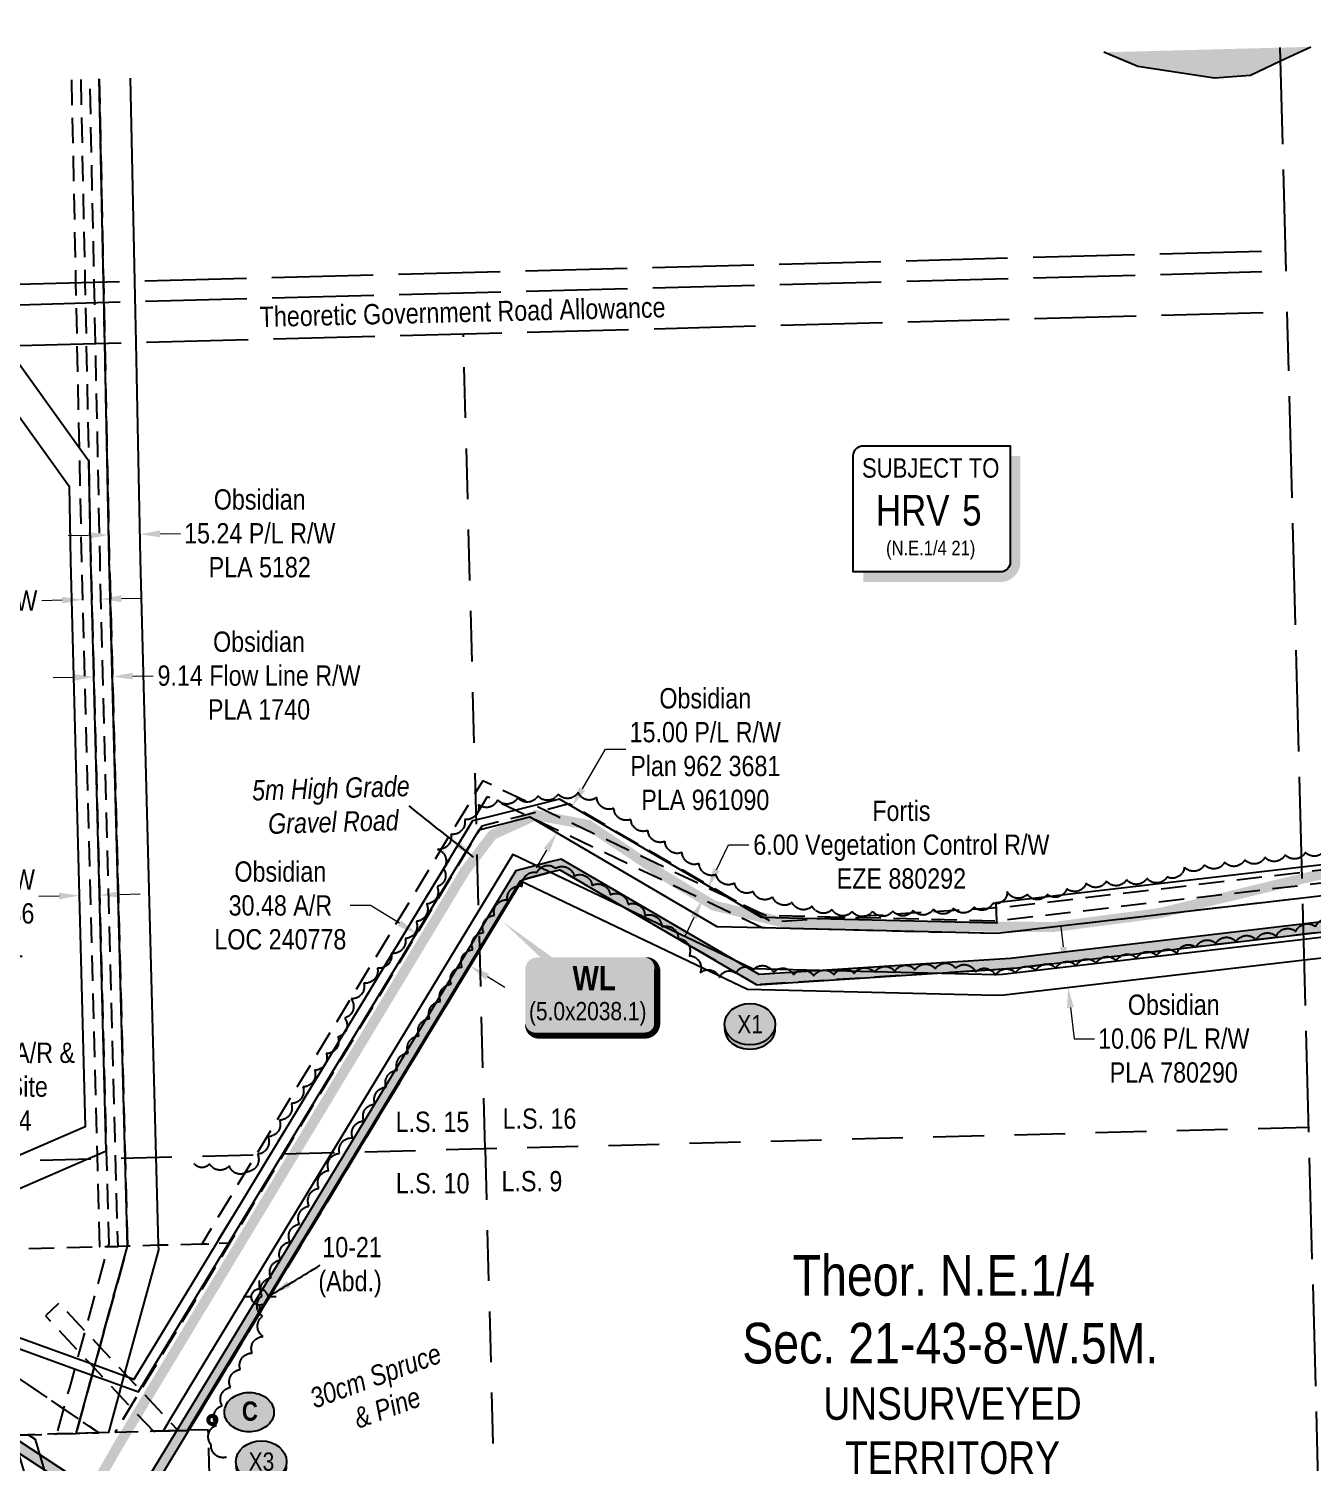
# Model space of a CAD drawing. Extents: x 627287 to 629983, y 5842729 to 5844535.
# Drawn here: x 628411 to 629043, y 5843109 to 5843815 of the extents above; entities that cross this region are included whole.
import ezdxf
from ezdxf.enums import TextEntityAlignment as Align

# ---------------------------------------------------------------- set-up
doc = ezdxf.new("R2010")
doc.units = 0
doc.header["$LTSCALE"] = 5
doc.header["$PDSIZE"] = 0.5
for name, pattern in [('0', [1, 1, 0]), ('foc-ACCESSROAD', [3.75, 2.5, -1.25]), ('foc-FLOWLINE', [3.75, 2.5, -1.25]), ('foc-LSD', [8, 5, -3]), ('foc-UNSURVEYED', [12.5, 10, -2.5])]:
    doc.linetypes.add(name, pattern=pattern)
doc.layers.get('Defpoints').update_dxf_attribs({"color": 9})
for name, color, linetype in [('AS-ROADS', 254, 'Continuous'), ('C-AR', 13, 'foc-ACCESSROAD'), ('C-FLOWLINE', 13, 'foc-FLOWLINE'), ('C-RW', 13, 'Continuous'), ('C-SYMBOL', 7, 'Continuous'), ('C-WS', 13, 'foc-ACCESSROAD'), ('CG-NOTES', 7, 'Continuous'), ('CTW', 7, 'Continuous'), ('F-EZE', 190, 'foc-FLOWLINE'), ('F-WS-S', 8, 'Continuous'), ('L-ROAD-T', 7, 'Continuous'), ('L-SECTION-LSD', 7, 'foc-LSD'), ('L-UNS-T', 3, 'Continuous'), ('L-USEC', 7, 'foc-UNSURVEYED'), ('P-CROSSINGS', 250, 'Continuous'), ('P-TEMP-BLOCKS', 250, 'Continuous'), ('P-TEMP-H', 41, 'Continuous'), ('P-TEMP_WORKSPACE', 46, 'Continuous'), ('T-BUSH', 110, '0'), ('T-BUSH-T', 110, 'Continuous'), ('T-WATER', 160, 'Continuous'), ('T-WATER-H', 133, 'Continuous')]:
    doc.layers.add(name, color=color, linetype=linetype)
for name, color, linetype, lineweight in [('C-AR-T', 13, 'Continuous', 9), ('C-RW-T', 13, 'Continuous', 9), ('F-EZE-T', 190, 'Continuous', 9), ('F-WS-T', 190, 'Continuous', 9), ('T-TEXT', 48, 'Continuous', 18)]:
    doc.layers.add(name, color=color, linetype=linetype, lineweight=lineweight)
doc.styles.add('100L', font='ARIALN.TTF', dxfattribs={"height": 11})
doc.styles.add('175L', font='ARIALN.TTF', dxfattribs={"height": 20})
doc.styles.add('80', font='ARIALN.TTF', dxfattribs={"height": 10})
doc.styles.add('80CG', font='ARIALN.TTF', dxfattribs={"height": 10})
doc.styles.add('80L', font='ARIALN.TTF', dxfattribs={"height": 10})
doc.styles.add('80LS', font='ARIALNI.TTF', dxfattribs={"height": 10})
doc.styles.add('BOLD', font='ARIALNB.TTF')
doc.styles.add('Crossing', font='ARIALN.TTF', dxfattribs={"height": 10})
doc.styles.add('HRV', font='ARIALN.TTF', dxfattribs={"height": 3})
doc.dimstyles.new('Compass 5 000', dxfattribs={"dimscale": 5, "dimtxt": 9, "dimasz": 2, "dimexe": 0.2, "dimexo": 0.0625, "dimgap": 0.5, "dimtad": 0, "dimtih": 1, "dimtoh": 1, "dimzin": 0, "dimdsep": 46, "dimtxsty": '80CG', "dimcen": 0.1, "dimse1": 1, "dimse2": 1, "dimclrd": 256, "dimclrt": 256, "dimaunit": 1, "dimadec": 4, "dimazin": 0, "dimtfac": 0.06, "dimtofl": 0, "dimtmove": 0, "dimatfit": 1, "dimfxl": 0.2, "dimtolj": 1, "dimtzin": 0, "dimlwd": -1, "dimarcsym": 0})

# ---------------------------------------------------------------- blocks, each defined once
blk = doc.blocks.new('AA')
at = {"const_width": 4}
blk.add_lwpolyline([(-1, 0, 1), (1, 0, 1)], format="xyb", close=True, dxfattribs=at)
blk.add_circle((0, 0), 2)
blk = doc.blocks.new('HRV')
blk.add_lwpolyline([(-35.14, 31.6), (37.21, 31.6), (37.21, -25.54, -0.414214), (32.21, -30.54), (-40.14, -30.54), (-40.14, 26.6, -0.414214)], format="xyb", close=True)
at = {"const_width": 5, "flags": 128}
blk.add_lwpolyline([(-35.14, -33.04), (32.21, -33.04, 0.414214), (39.71, -25.54), (39.71, 26.6)], format="xyb", dxfattribs=at)
at = {"style": '80L'}
blk.add_text('SUBJECT TO', height=9.5, dxfattribs=at).set_placement((-2.01, 13.06), align=Align.BOTTOM_CENTER)
blk.add_attdef('(N.W.1/4 00)', text='', height=7.12, dxfattribs=at).set_placement((-2.01, -24.45), align=Align.BOTTOM_CENTER)
at = {"layer": 'CTW', "color": 3, "style": 'HRV'}
blk.add_text('HRV', height=15, dxfattribs=at).set_placement((-10.88, -0.18), align=Align.MIDDLE_CENTER)
blk.add_attdef('0', text='', height=15, dxfattribs=at).set_placement((18.28, -0.18), align=Align.MIDDLE_CENTER)
blk = doc.blocks.new('Route_Letters')
h = blk.add_hatch(color=255)
h.dxf.hatch_style = 1
edge = h.paths.add_edge_path()
edge.add_ellipse((-0.12, 0.46), major_axis=(-11.97, 0), ratio=0.789318, start_angle=0, end_angle=360)
at = {"color": 5}
blk.add_open_spline([(-12.34, 0.46), (-12.34, -0.25), (-12.24, -0.97), (-11.72, -2.79), (-11.14, -3.88), (-9.56, -5.81), (-8.54, -6.66), (-6.22, -8.02), (-4.9, -8.54), (-2.12, -9.17), (-0.66, -9.3), (2.22, -9.13), (3.64, -8.84), (6.27, -7.89), (7.48, -7.22), (9.54, -5.6), (10.38, -4.64), (11.6, -2.54), (11.97, -1.4), (12.18, 0.91), (12.02, 2.08), (11.2, 4.3), (10.54, 5.35), (8.8, 7.2), (7.72, 7.99), (5.29, 9.24), (3.93, 9.68), (1.11, 10.18), (-0.35, 10.23), (-3.22, 9.91), (-4.61, 9.55), (-7.16, 8.47), (-8.32, 7.75), (-10.24, 6.02), (-11, 5.02), (-12.05, 2.86), (-12.32, 1.7), (-12.34, 0.52), (-12.34, 0.49), (-12.34, 0.46)], degree=3, knots=[0, 0, 0, 0, 0.219529, 0.219529, 0.575727, 0.575727, 0.931924, 0.931924, 1.288121, 1.288121, 1.644318, 1.644318, 2.000515, 2.000515, 2.356712, 2.356712, 2.712909, 2.712909, 3.069107, 3.069107, 3.425304, 3.425304, 3.781501, 3.781501, 4.137698, 4.137698, 4.493895, 4.493895, 4.850092, 4.850092, 5.20629, 5.20629, 5.562487, 5.562487, 5.918684, 5.918684, 6.274881, 6.274881, 6.283185, 6.283185, 6.283185, 6.283185], dxfattribs=at)
at = {"color": 14, "style": 'BOLD'}
blk.add_attdef('A', text='', height=9.5, dxfattribs=at).set_placement((0.22, 0.98), align=Align.MIDDLE)
blk = doc.blocks.new('*U425')
at = {"true_color": 0xff8aff}
h = blk.add_hatch(color=211, dxfattribs=at)
edge = h.paths.add_edge_path()
edge.add_line((-26.5, -20), (26.5, -20))
edge.add_arc((26.5, -14), 6, 270, 360)
edge.add_line((32.5, -14), (32.5, 12.5))
edge.add_arc((26.5, 12.5), 6, 0, 90)
edge.add_line((26.5, 18.5), (-26.5, 18.5))
edge.add_arc((-26.5, 12.5), 6, 90, 180)
edge.add_line((-32.5, 12.5), (-32.5, -14))
edge.add_arc((-26.5, -14), 6, 180, 270)
at = {"flags": 128}
blk.add_lwpolyline([(-43.8, 36.28, 0, 7.5, 0), (0, 0, 0, 0, 0)], format="xyseb", dxfattribs=at)
at = {"color": 250, "flags": 128}
blk.add_lwpolyline([(-26.5, -20, 3, 3, 0), (26.5, -20, 3, 3, 0.414214), (32.5, -14, 3, 3, 0), (32.5, 12.5, 3, 0, 0.414214), (26.5, 18.5, 0, 0, 0), (-26.5, 18.5, 0, 0, 0.414214), (-32.5, 12.5, 0, 0, 0), (-32.5, -14, 0, 3, 0.414214)], format="xyseb", close=True, dxfattribs=at)
at = {"color": 250}
for tag, p, height, style in [('TEMP_AREA_W1_001', (-9.21, 2.24), 12, 'BOLD'), ('ENTER_TEXT_001', (-30.66, -12.47), 9, '80')]:
    blk.add_attdef(tag, p, '', height=height, dxfattribs=dict(at, style=style))
blk = doc.blocks.new('*D447')
at = {"layer": 'C-AR-T', "transparency": 16777216}
for p, q in [((628579.3, 5843383.39), (628569.3, 5843383.39)), ((628593.68, 5843374.67), (628579.3, 5843383.39)), ((628636.96, 5843348.42), (628645.51, 5843343.23))]:
    blk.add_line(p, q, dxfattribs=at)
for points in [[(628594.54, 5843376.1), (628592.82, 5843373.25), (628602.23, 5843369.49)], [(628637.82, 5843349.84), (628636.1, 5843346.99), (628628.41, 5843353.6)]]:
    blk.add_solid(points, dxfattribs=at)
at = {"layer": 'Defpoints', "color": 0, "transparency": 16777216}
for p in [(628589.18, 5843347.97), (628628.41, 5843353.6), (628615.36, 5843332.09)]:
    blk.add_point(p, dxfattribs=at)
at = {"layer": 'C-AR-T', "transparency": 16777216, "insert": (628534.99, 5843383.39), "char_height": 10, "attachment_point": 5, "style": '80CG'}
blk.add_mtext('\\A1;Obsidian \\P30.48 A/R \\PLOC 240778', dxfattribs=at)
blk = doc.blocks.new('*D460')
at = {"layer": 'C-RW-T', "transparency": 16777216}
for p, q in [((628683.7, 5843440.79), (628695.15, 5843460.37)), ((628695.15, 5843460.37), (628705.15, 5843460.37)), ((628666.07, 5843410.66), (628661.02, 5843402.03))]:
    blk.add_line(p, q, dxfattribs=at)
for points in [[(628682.26, 5843441.63), (628685.14, 5843439.95), (628678.65, 5843432.16)], [(628664.64, 5843411.51), (628667.51, 5843409.82), (628671.12, 5843419.3)]]:
    blk.add_solid(points, dxfattribs=at)
at = {"layer": 'Defpoints', "color": 0, "transparency": 16777216}
for p in [(628678.65, 5843432.16), (628688.48, 5843426.41), (628680.95, 5843413.55)]:
    blk.add_point(p, dxfattribs=at)
at = {"layer": 'C-RW-T', "transparency": 16777216, "insert": (628744.24, 5843460.37), "char_height": 10, "attachment_point": 5, "style": '80CG'}
blk.add_mtext('\\A1;Obsidian\\P15.00 P/L R/W\\PPlan 962 3681\\PPLA 961090', dxfattribs=at)
blk = doc.blocks.new('*D463')
at = {"layer": 'C-RW-T', "transparency": 16777216}
for p, q in [((628462.28, 5843496.34), (628472.28, 5843496.55)), ((628433.14, 5843495.73), (628423.14, 5843495.52))]:
    blk.add_line(p, q, dxfattribs=at)
for points in [[(628433.11, 5843497.4), (628433.18, 5843494.06), (628443.14, 5843495.94)], [(628462.25, 5843498), (628462.32, 5843494.67), (628452.28, 5843496.13)]]:
    blk.add_solid(points, dxfattribs=at)
at = {"layer": 'Defpoints', "color": 0, "transparency": 16777216}
for p in [(628440.14, 5843639.7), (628449.28, 5843639.89), (628452.28, 5843496.13)]:
    blk.add_point(p, dxfattribs=at)
at = {"layer": 'C-RW-T', "transparency": 16777216, "insert": (628524.48, 5843496.55), "char_height": 10, "attachment_point": 5, "style": '80CG'}
blk.add_mtext('\\A1;Obsidian\\P9.14 Flow Line R/W\\PPLA 1740', dxfattribs=at)
blk = doc.blocks.new('*D464')
at = {"layer": 'C-RW-T', "transparency": 16777216}
for p, q in [((628475.75, 5843566.39), (628485.74, 5843566.6)), ((628440.51, 5843565.65), (628430.51, 5843565.44))]:
    blk.add_line(p, q, dxfattribs=at)
for points in [[(628440.47, 5843567.32), (628440.54, 5843563.99), (628450.51, 5843565.86)], [(628475.71, 5843568.05), (628475.78, 5843564.72), (628465.75, 5843566.18)]]:
    blk.add_solid(points, dxfattribs=at)
at = {"layer": 'Defpoints', "color": 0, "transparency": 16777216}
for p in [(628450.55, 5843563.92), (628465.75, 5843566.18), (628465.79, 5843564.24)]:
    blk.add_point(p, dxfattribs=at)
at = {"layer": 'C-RW-T', "transparency": 16777216, "insert": (628524.83, 5843566.6), "char_height": 10, "attachment_point": 5, "style": '80CG'}
blk.add_mtext('\\A1;Obsidian\\P15.24 P/L R/W\\PPLA 5182', dxfattribs=at)
blk = doc.blocks.new('*D472')
at = {"layer": 'C-RW-T', "transparency": 16777216}
for p, q in [((628426, 5843388.06), (628416, 5843387.81)), ((628455.99, 5843388.84), (628465.98, 5843389.1))]:
    blk.add_line(p, q, dxfattribs=at)
for points in [[(628455.94, 5843390.51), (628456.03, 5843387.18), (628445.99, 5843388.58)], [(628425.96, 5843389.73), (628426.04, 5843386.4), (628436, 5843388.32)]]:
    blk.add_solid(points, dxfattribs=at)
at = {"layer": 'Defpoints', "color": 0, "transparency": 16777216}
for p in [(628435.99, 5843388.59), (628436, 5843388.32), (628445.98, 5843388.85)]:
    blk.add_point(p, dxfattribs=at)
at = {"layer": 'C-RW-T', "transparency": 16777216, "insert": (628376.92, 5843387.81), "char_height": 10, "attachment_point": 5, "style": '80CG'}
blk.add_mtext('\\A1;Obsidian\\P10.00 P/L R/W\\PPlan 012 3436\\PPLA 001101', dxfattribs=at)
blk = doc.blocks.new('*D473')
at = {"layer": 'C-RW-T', "transparency": 16777216}
for p, q in [((628920.58, 5843363.03), (628919.42, 5843372.96)), ((628924.06, 5843333.17), (628925.85, 5843317.83)), ((628925.85, 5843317.83), (628935.85, 5843317.83))]:
    blk.add_line(p, q, dxfattribs=at)
for points in [[(628922.23, 5843363.22), (628918.92, 5843362.84), (628921.74, 5843353.1)], [(628925.71, 5843333.37), (628922.4, 5843332.98), (628922.9, 5843343.1)]]:
    blk.add_solid(points, dxfattribs=at)
at = {"layer": 'Defpoints', "color": 0, "transparency": 16777216}
for p in [(628922.4, 5843353.17), (628922.9, 5843343.1), (628923.56, 5843343.18)]:
    blk.add_point(p, dxfattribs=at)
at = {"layer": 'C-RW-T', "transparency": 16777216, "insert": (628974.93, 5843317.83), "char_height": 10, "attachment_point": 5, "style": '80CG'}
blk.add_mtext('\\A1;Obsidian\\P10.06 P/L R/W\\PPLA 780290', dxfattribs=at)
blk = doc.blocks.new('*D438')
at = {"layer": 'Defpoints', "color": 0, "transparency": 16777216}
for p in [(628437.56, 5843534), (628437.56, 5843533.98), (628446.7, 5843534.22)]:
    blk.add_point(p, dxfattribs=at)
at = {"layer": 'F-EZE-T', "transparency": 16777216}
for p, q in [((628427.56, 5843533.74), (628417.56, 5843533.48)), ((628456.69, 5843534.5), (628466.69, 5843534.77))]:
    blk.add_line(p, q, dxfattribs=at)
for points in [[(628427.52, 5843535.4), (628427.6, 5843532.07), (628437.56, 5843534)], [(628456.65, 5843536.17), (628456.74, 5843532.84), (628446.7, 5843534.24)]]:
    blk.add_solid(points, dxfattribs=at)
at = {"layer": 'F-EZE-T', "transparency": 16777216, "insert": (628361.22, 5843533.48), "char_height": 10, "attachment_point": 5, "style": '80CG'}
blk.add_mtext('\\A1;Fortis\\P9.14 Power Line R/W\\PEZE 800213', dxfattribs=at)
blk = doc.blocks.new('*D440')
at = {"layer": 'Defpoints', "color": 0, "transparency": 16777216}
for p in [(628704.44, 5843411.57), (628701.85, 5843406.13), (628745.49, 5843392)]:
    blk.add_point(p, dxfattribs=at)
at = {"layer": 'F-EZE-T', "transparency": 16777216}
for p, q in [((628749.79, 5843401.02), (628755.65, 5843413.3)), ((628755.65, 5843413.3), (628765.65, 5843413.3)), ((628738.59, 5843377.53), (628734.29, 5843368.51))]:
    blk.add_line(p, q, dxfattribs=at)
for points in [[(628748.29, 5843401.74), (628751.3, 5843400.3), (628745.49, 5843392)], [(628737.09, 5843378.25), (628740.1, 5843376.82), (628742.9, 5843386.56)]]:
    blk.add_solid(points, dxfattribs=at)
at = {"layer": 'F-EZE-T', "transparency": 16777216, "insert": (628840.8, 5843413.3), "char_height": 10, "attachment_point": 5, "style": '80CG'}
blk.add_mtext('\\A1;Fortis\\P6.00 Vegetation Control R/W\\PEZE 880292', dxfattribs=at)
blk = doc.blocks.new('GABD')
for p, q in [((0, 0.81), (0, 1.62)), ((-0.81, 0), (-1.62, 0)), ((1.62, 0), (0.81, 0)), ((0, -0.81), (0, -1.62))]:
    blk.add_line(p, q)
blk.add_circle((0, 0), 0.8)
blk = doc.blocks.new('xing2')
h = blk.add_hatch(color=50)
h.dxf.hatch_style = 1
edge = h.paths.add_edge_path()
edge.add_ellipse((0, 0), major_axis=(-12.5, 0), ratio=0.816297, start_angle=0, end_angle=360)
h = blk.add_hatch(color=250)
h.dxf.hatch_style = 1
edge = h.paths.add_edge_path()
edge.add_ellipse((0, -2.05), major_axis=(-12.5, 0), ratio=0.816297, start_angle=0, end_angle=180)
edge.add_line((12.5, -2.05), (12.5, 0))
edge.add_ellipse((0, 0), major_axis=(-12.5, 0), ratio=0.816297, start_angle=0, end_angle=180, ccw=False)
edge.add_line((-12.5, 0), (-12.5, -2.05))
at = {"color": 250}
blk.add_ellipse((0, 0), major_axis=(-12.5, 0), ratio=0.816297, dxfattribs=at)
blk.add_ellipse((0, -2.05), major_axis=(-12.5, 0), ratio=0.816297, start_param=0, end_param=3.141593, dxfattribs=at)
at = {"color": 250, "style": 'Crossing'}
blk.add_attdef('CROSSING', text='', height=9, dxfattribs=at).set_placement((0.09, 0.02), align=Align.MIDDLE_CENTER)
at = {"color": 250, "style": 'Crossing', "flags": 1}
for tag, p in [('OWNER', (0.09, -12.49)), ('DESCRIPTION', (0.09, -25.77)), ('LOCATION', (0.09, -39.3)), ('DWG_REF', (0.09, -52.84))]:
    blk.add_attdef(tag, text='', height=9, dxfattribs=at).set_placement(p, align=Align.MIDDLE_CENTER)

msp = doc.modelspace()

# ---------------------------------------------------------------- hatches: boundary and pattern name
at = {"layer": 'P-TEMP-H'}
h = msp.add_hatch(color=256, dxfattribs=at)
h.dxf.hatch_style = 1
h.paths.add_polyline_path([(629244.943, 5843401.842), (629211.857, 5843394.6), (629069.589, 5843377.895), (629039.508, 5843374.362), (628894.53, 5843357.339), (628863.264, 5843355.363), (628770.76, 5843349.521), (628698.707, 5843391.506), (628673.287, 5843406.318), (628667.858, 5843404.936), (628650.931, 5843400.451), (628530.996, 5843202.487), (628499.371, 5843150.319), (628459.582, 5843084.724), (628399.011, 5843124.583), (628360.73, 5843149.773), (628314.643, 5843148.263), (628294.822, 5843147.617), (628232.594, 5843145.59), (628177.23, 5843143.786), (628054.345, 5843145.358), (627825.184, 5843137.556), (627817.705, 5843199.878), (627812.742, 5843199.283), (627820.768, 5843132.404), (628054.398, 5843140.359), (628177.279, 5843138.787), (628232.756, 5843140.595), (628294.984, 5843142.622), (628314.807, 5843143.268), (628359.308, 5843144.726), (628396.263, 5843120.408), (628461.166, 5843077.698), (628503.645, 5843147.728), (628535.271, 5843199.897), (628654.161, 5843396.136), (628669.115, 5843400.099), (628672.538, 5843400.97), (628696.191, 5843387.187), (628769.558, 5843344.437), (628863.579, 5843350.375), (628894.98, 5843352.359), (629040.091, 5843369.398), (629070.172, 5843372.93), (629212.684, 5843389.665), (629246.16, 5843396.992), (629373.257, 5843433.002), (629436.099, 5843474.146), (629453.02, 5843488.922), (629454.286, 5843499.98), (629456.532, 5843519.592), (629460.887, 5843558.495), (629460.27, 5843561.216), (629452.887, 5843593.774), (629448.012, 5843592.668), (629455.395, 5843560.11), (629455.826, 5843558.212), (629451.565, 5843520.154), (629449.32, 5843500.548), (629448.274, 5843491.414), (629433.072, 5843478.138), (629371.159, 5843437.602)])
at = {"layer": 'T-WATER-H'}
h = msp.add_hatch(color=256, dxfattribs=at)
h.dxf.hatch_style = 1
h.paths.add_polyline_path([(629042.674, 5843806.17), (628940.459, 5843803.454), (628957.226, 5843796.41), (628994.965, 5843790.67), (629012.772, 5843792.088), (629027.502, 5843799.023)])
h.paths.add_polyline_path([(629581.491, 5843815.099), (629095.384, 5843806.909), (629100.001, 5843804.693), (629137.653, 5843781.336), (629176.078, 5843759.475), (629229.221, 5843731.583), (629259.695, 5843711.933), (629295.099, 5843689.106), (629306.579, 5843683.014), (629321.526, 5843675.074), (629376.508, 5843636.601), (629397.399, 5843606.765), (629427.146, 5843570.803), (629443.613, 5843557.551), (629456.79, 5843546.538), (629470.453, 5843522.071), (629503.206, 5843480.371), (629509.43, 5843464.558), (629518.812, 5843429.557), (629544.244, 5843373.062), (629574.886, 5843322.097), (629602.29, 5843268.187), (629637.061, 5843220.529), (629647.339, 5843210.778), (629673.744, 5843176.176), (629694.822, 5843153.046), (629704.503, 5843141.406), (629729.307, 5843116.082), (629756.434, 5843082.728), (629822.633, 5843013.643), (629849.141, 5842988.732), (629867.098, 5842965.348), (629879.463, 5842944.261), (629886.494, 5842932.271), (629907.743, 5842894.606), (629943.856, 5842830.597), (629961.279, 5842796.029), (629983.48, 5842796.619), (629971.547, 5843309.349), (629883.573, 5843411.651), (629868.231, 5843427.329), (629866.249, 5843429.766), (629831.049, 5843473.037), (629798.478, 5843514.149), (629768.445, 5843546.061), (629754.924, 5843563.4), (629739.407, 5843578.893), (629716.38, 5843610.179), (629700.03, 5843630.514), (629687.306, 5843648.589), (629685.719, 5843655.622), (629669.602, 5843681.427), (629661.323, 5843692.443), (629639.098, 5843722.016), (629617.459, 5843750.807), (629604.197, 5843778.371)])

# ---------------------------------------------------------------- linework, layer by layer
at = {"layer": 'AS-ROADS', "const_width": 4.998, "flags": 128}
msp.add_lwpolyline([(629159.277, 5843404.565), (629110.471, 5843407.512), (629064.528, 5843402.968), (628968.002, 5843379.692), (628915.632, 5843372.801), (628786.981, 5843373.995), (628748.308, 5843383.442), (628723.916, 5843398.161), (628686.584, 5843423.103), (628660.811, 5843427.93), (628639.396, 5843418.183), (628625.981, 5843400.495), (628551.73, 5843277.556), (628455.043, 5843117.373), (628434.518, 5843081.35)], dxfattribs=at)
at = {"layer": 'C-AR', "flags": 128}
msp.add_lwpolyline([(629212.684, 5843389.665), (629070.172, 5843372.93), (629040.091, 5843369.398), (628894.98, 5843352.359), (628863.579, 5843350.375), (628769.558, 5843344.437), (628696.191, 5843387.187), (628672.538, 5843400.97), (628669.115, 5843400.099), (628654.161, 5843396.136), (628535.271, 5843199.897), (628503.645, 5843147.728), (628489.895, 5843125.06), (628453.645, 5843124.053), (628461.764, 5843137.437), (628466.001, 5843144.422), (628466.691, 5843145.56), (628510.31, 5843217.509), (628634.419, 5843422.707), (628634.887, 5843422.826), (628657.04, 5843428.468), (628666.173, 5843430.791), (628677.104, 5843433.574), (628752.648, 5843389.554), (628776.888, 5843375.43), (628805.476, 5843377.235), (628816.952, 5843377.96), (628888.517, 5843382.481), (628892.24, 5843382.716), (629039.278, 5843399.981), (629069.359, 5843403.514), (629204.411, 5843419.373), (629207.637, 5843419.751), (629301.743, 5843440.35), (629317.968, 5843443.902), (629367.565, 5843454.759), (629394.022, 5843477.858), (629421.361, 5843501.73), (629424.09, 5843504.113), (629427.28, 5843531.968), (629425.122, 5843534.409), (629393.336, 5843570.36), (629384.279, 5843580.604), (629364.585, 5843593.857), (629289.481, 5843644.402), (629285.92, 5843646.531), (629265.723, 5843658.624), (629227.273, 5843681.471), (629218.293, 5843686.972), (629217.811, 5843687.279), (629226.183, 5843699.929), (629234.295, 5843711.832), (629234.72, 5843712.471), (629189.706, 5843742.649), (629199.389, 5843739.149), (629242.625, 5843712.053), (629288.825, 5843683.104), (629305.72, 5843672.523), (629390.522, 5843604.855), (629412.349, 5843582.446), (629426.557, 5843565.21), (629439.104, 5843545.055), (629456.532, 5843519.592), (629453.02, 5843488.922), (629409.979, 5843451.336), (629381.731, 5843426.669), (629244.122, 5843396.546), (629212.684, 5843389.665)], close=True, dxfattribs=at)
at = {"layer": 'C-FLOWLINE', "flags": 128}
msp.add_lwpolyline([(628436.674, 5843790.068), (628438.763, 5843690.135), (628439.393, 5843659.987), (628440.602, 5843602.113), (628441.62, 5843553.42), (628449.261, 5843262.652), (628450.465, 5843216.824), (628450.088, 5843215.447), (628438.763, 5843174.054), (628435.928, 5843163.696), (628434.972, 5843160.202), (628433.649, 5843155.368), (628431.091, 5843146.02), (628428.254, 5843135.648), (628424.861, 5843123.252), (628434.417, 5843123.518), (628436.248, 5843130.206), (628439.127, 5843140.731), (628442.28, 5843152.254), (628443.263, 5843155.846), (628443.603, 5843157.088), (628446.097, 5843166.204), (628459.644, 5843215.713), (628450.763, 5843553.635), (628448.535, 5843660.23), (628447.905, 5843690.378), (628445.816, 5843790.311), (628447.905, 5843690.378), (628448.535, 5843660.23), (628450.763, 5843553.635), (628459.644, 5843215.713), (628446.097, 5843166.204), (628443.603, 5843157.088), (628443.263, 5843155.846), (628442.28, 5843152.254), (628439.127, 5843140.731), (628436.248, 5843130.206), (628434.417, 5843123.518)], dxfattribs=at)
at = {"layer": 'C-RW', "flags": 128}
for points in [[(628461.055, 5843790.716), (628463.143, 5843690.782), (628463.774, 5843660.635), (628466.002, 5843553.994), (628474.881, 5843216.136), (628474.941, 5843213.863), (628458.321, 5843153.12), (628457.987, 5843151.899), (628456.664, 5843147.064), (628455.487, 5843142.762), (628452.52, 5843131.919), (628450.342, 5843123.961), (628445.613, 5843123.829), (628434.426, 5843123.518), (628440.793, 5843146.783), (628441.969, 5843151.084), (628443.292, 5843155.919), (628443.626, 5843157.141), (628459.653, 5843215.713), (628459.652, 5843215.736), (628450.771, 5843553.635), (628448.542, 5843660.316), (628447.912, 5843690.463), (628445.824, 5843790.398)], [(628381.594, 5843658.454), (628430.918, 5843589.934), (628431.724, 5843553.125), (628438.945, 5843274.534), (628319.782, 5843222.862)], [(628334.703, 5843212.991), (628439.388, 5843258.352), (628444.741, 5843260.682), (628449.261, 5843262.652), (628441.62, 5843553.42), (628440.602, 5843602.113), (628435.892, 5843608.67), (628401.708, 5843656.275)], [(629068.129, 5843405.82), (629038.059, 5843402.314), (628887.306, 5843384.739), (628887.704, 5843375.737), (628887.764, 5843374.728), (628771.982, 5843377.557), (628755.283, 5843387.325), (628672.371, 5843435.831), (628660.084, 5843432.723), (628650.973, 5843430.418), (628636.58, 5843426.779), (628629.678, 5843425.032), (628503.436, 5843216.93), (628462.908, 5843150.124), (628460.214, 5843151.095), (628457.987, 5843151.899), (628443.603, 5843157.088), (628441.341, 5843157.904), (628434.972, 5843160.202), (628396.135, 5843174.213)], [(628396.546, 5843168.752), (628433.649, 5843155.368), (628442.28, 5843152.254), (628448.826, 5843149.892), (628456.664, 5843147.064), (628465.06, 5843144.034), (628465.749, 5843145.171), (628509.38, 5843217.095), (628632.888, 5843420.692), (628657.817, 5843427.115), (628749.918, 5843373.097), (628772.327, 5843372.549), (628887.951, 5843369.725), (629038.458, 5843387.271), (629068.529, 5843390.777)], [(629069.073, 5843370.274), (629039.003, 5843366.768), (628890.667, 5843349.476), (628887.099, 5843349.313), (628767.47, 5843352.236), (628649.406, 5843408.535), (628525.729, 5843204.664), (628494.104, 5843152.532), (628480.234, 5843129.668), (628477.224, 5843124.707), (628484.675, 5843124.915), (628489.193, 5843125.04), (628502.705, 5843147.314), (628534.331, 5843199.446), (628653.288, 5843395.538), (628765.077, 5843342.231), (628887.206, 5843339.246), (628891.481, 5843339.442), (629039.271, 5843356.671), (629069.341, 5843360.177)], [(628405.896, 5843114.069), (628411.426, 5843095.464), (628421.061, 5843098.327), (628414.488, 5843120.449), (628410.821, 5843122.862)]]:
    msp.add_lwpolyline(points, dxfattribs=at)
at = {"layer": 'C-WS', "flags": 128}
for points in [[(627525.014, 5843765.846), (627527.527, 5843669.929), (627563.509, 5843670.884), (627565.047, 5843666.926), (627570.103, 5843653.934), (627573.956, 5843644.033), (627576.663, 5843637.069), (627577.808, 5843634.131), (627580.584, 5843626.999), (627581.832, 5843625.574), (627595.899, 5843609.521), (627807.119, 5843368.502), (627912.819, 5843406.904), (627946.841, 5843411.916), (627956.787, 5843413.382), (627967.027, 5843414.89), (627978.807, 5843406.67), (628102.254, 5843321.23), (628230.311, 5843232.542), (628315.153, 5843173.781), (628319.356, 5843171.014), (628334.338, 5843161.159), (628393.275, 5843122.374), (628410.821, 5843122.862), (628424.861, 5843123.252), (628434.417, 5843123.518), (628445.613, 5843123.829), (628436.248, 5843130.206), (628428.254, 5843135.648), (628376.223, 5843171.173), (628334.616, 5843199.786), (628319.673, 5843210.073), (628317.443, 5843211.609), (628229.27, 5843271.995), (627983.426, 5843440.364), (627974.103, 5843446.749), (627952.076, 5843443.504), (627942.13, 5843442.038), (627905.316, 5843436.614), (627816.306, 5843404.277), (627611.483, 5843637.993), (627607.05, 5843643.056), (627605.828, 5843646.198), (627602.315, 5843655.226), (627598.504, 5843665.028), (627597.427, 5843667.784), (627595.888, 5843671.744), (627606.352, 5843672.022), (627608.29, 5843672.074), (627608.249, 5843673.662), (627605.777, 5843767.992)], [(628393.619, 5842754.373), (628402.466, 5842825.141), (628461.531, 5842856.185), (628486.01, 5842869.06), (628494.498, 5842904.067), (628505.631, 5842904.377), (628503.195, 5842992.094), (628502.904, 5843002.577), (628500.788, 5843078.759), (628499.96, 5843108.556), (628499.494, 5843125.327), (628489.193, 5843125.041), (628484.675, 5843124.915), (628477.224, 5843124.707), (628472.48, 5843124.576), (628453.742, 5843124.034), (628461.34, 5843136.738), (628465.576, 5843143.721), (628466.266, 5843144.858), (628510.071, 5843217.114), (628503.436, 5843216.93), (628496.296, 5843216.731), (628474.881, 5843216.136), (628459.644, 5843215.713), (628455.07, 5843215.586), (628450.088, 5843215.447), (628445.932, 5843215.332), (628375.055, 5843213.364), (628376.225, 5843171.133), (628428.253, 5843135.646), (628436.247, 5843130.204), (628445.613, 5843123.829), (628434.417, 5843123.518), (628424.861, 5843123.252), (628410.821, 5843122.862), (628393.275, 5843122.374), (628316.64, 5843120.245), (628319.822, 5843005.709), (628320.157, 5842993.643), (628321.719, 5842937.391), (628364.582, 5842938.581), (628390.235, 5842939.294), (628403.053, 5842939.65), (628410.675, 5842939.862), (628406.888, 5842914.99), (628405.375, 5842905.056), (628404.846, 5842901.576), (628438.247, 5842902.505), (628456.598, 5842903.015), (628454.351, 5842893.748), (628399.244, 5842864.776), (628378.727, 5842853.988), (628377.12, 5842853.146), (628368.574, 5842848.656), (628356.634, 5842753.39)]]:
    msp.add_lwpolyline(points, dxfattribs=at)
at = {"layer": 'F-EZE', "flags": 128}
for points in [[(628432.104, 5843789.947), (628434.192, 5843690.013), (628434.822, 5843659.866), (628435.892, 5843608.67), (628436.031, 5843602.017), (628437.05, 5843553.299), (628444.537, 5843268.435), (628444.741, 5843260.682), (628445.932, 5843215.331), (628450.088, 5843215.447)], [(628450.088, 5843215.447), (628455.07, 5843215.586), (628453.676, 5843268.675), (628446.189, 5843553.54), (628445.172, 5843602.209), (628443.962, 5843660.109), (628443.332, 5843690.256), (628441.243, 5843790.19)], [(629038.458, 5843387.271), (629068.529, 5843390.777), (629205.749, 5843406.774), (629364.683, 5843451.803), (629404.712, 5843478.012), (629424.976, 5843491.28), (629425.944, 5843499.684), (629431.225, 5843545.568), (629408.069, 5843564.493), (629363.814, 5843600.662), (629342.629, 5843617.976), (629293.281, 5843658.307), (629274.636, 5843669.513), (629271.545, 5843664.369), (629289.818, 5843653.386), (629306.781, 5843639.522), (629331.348, 5843619.443), (629424.888, 5843542.996), (629419.336, 5843494.76), (629365.79, 5843459.701), (629362.163, 5843457.326), (629204.548, 5843412.675), (629068.369, 5843396.8), (629038.298, 5843393.294), (628887.704, 5843375.737), (628773.754, 5843378.518), (628755.283, 5843387.325), (628660.084, 5843432.723), (628634.675, 5843444.84), (628496.296, 5843216.731), (628503.436, 5843216.93), (628629.678, 5843425.032), (628636.99, 5843437.087), (628641.522, 5843434.925), (628650.973, 5843430.418), (628657.817, 5843427.115), (628772.327, 5843372.549), (628887.951, 5843369.725), (629038.458, 5843387.271)], [(628477.224, 5843124.707), (628484.675, 5843124.915), (628480.234, 5843129.668), (628465.749, 5843145.171), (628460.214, 5843151.095), (628458.321, 5843153.121), (628446.097, 5843166.204), (628438.763, 5843174.053), (628426.012, 5843187.701), (628419.332, 5843181.459), (628435.928, 5843163.696), (628441.34, 5843157.904), (628443.263, 5843155.846), (628448.826, 5843149.892), (628455.487, 5843142.762), (628460.824, 5843137.051), (628472.48, 5843124.576), (628477.224, 5843124.707)]]:
    msp.add_lwpolyline(points, dxfattribs=at)
at = {"layer": 'L-SECTION-LSD'}
for p, q in [((628635.779, 5843263.574), (628625.116, 5843664.909)), ((629041.436, 5843274.207), (628230.132, 5843252.941)), ((628635.779, 5843263.574), (628646.473, 5842861.088))]:
    msp.add_line(p, q, dxfattribs=at)
at = {"layer": 'L-USEC'}
for p, q in [((629030.23, 5843695.792), (629027.308, 5843805.762)), ((628218.366, 5843684.282), (629029.977, 5843705.845)), ((628218.633, 5843674.229), (629030.244, 5843695.792)), ((628219.167, 5843654.123), (629030.778, 5843675.687)), ((629054.787, 5842771.941), (629030.764, 5843675.686))]:
    msp.add_line(p, q, dxfattribs=at)
at = {"layer": 'P-TEMP_WORKSPACE'}
for points in [[(629069.589, 5843377.895), (629039.508, 5843374.362), (628894.53, 5843357.339), (628863.264, 5843355.363), (628770.76, 5843349.521), (628698.707, 5843391.506), (628673.287, 5843406.318), (628667.858, 5843404.936), (628650.931, 5843400.451), (628530.996, 5843202.487), (628499.371, 5843150.319), (628459.582, 5843084.724), (628399.011, 5843124.583)], [(628396.263, 5843120.408), (628461.166, 5843077.698), (628503.645, 5843147.728), (628535.271, 5843199.897), (628654.161, 5843396.136), (628669.115, 5843400.099), (628672.538, 5843400.97), (628696.191, 5843387.187), (628769.558, 5843344.437), (628863.579, 5843350.375), (628894.98, 5843352.359), (629040.091, 5843369.398), (629070.172, 5843372.93)]]:
    msp.add_lwpolyline(points, dxfattribs=at)
at = {"layer": 'T-BUSH', "flags": 128}
for points in [[(629158.877, 5843419.627, -0.0051361), (629158.795, 5843419.721, -0.5205671), (629148.81, 5843419.245, -0.5205671), (629138.824, 5843418.769, -0.5205671), (629128.839, 5843418.293, -0.5205671), (629118.854, 5843417.824, -0.5205671), (629108.858, 5843417.671, -0.5205671), (629098.863, 5843417.518, -0.5205671), (629088.868, 5843417.614, -0.5205671), (629078.923, 5843417.244, -0.5205671), (629069.138, 5843415.199, -0.5205671), (629059.353, 5843413.153, -0.5205671), (629049.568, 5843411.107, -0.5205671), (629039.699, 5843409.567, -0.5205671), (629029.777, 5843408.35, -0.5205671), (629019.855, 5843407.134, -0.5205671), (629009.932, 5843405.917, -0.5205671), (629000.01, 5843404.7, -0.5205671), (628990.088, 5843403.484, -0.5205671), (628980.165, 5843402.267, -0.5205671), (628971.672, 5843397.456, -0.5205671), (628961.698, 5843396.781, -0.5205671), (628951.724, 5843396.107, -0.5205671), (628941.75, 5843395.432, -0.5205671), (628931.835, 5843394.427, -0.5205671), (628922.237, 5843391.633, -0.5205671), (628912.638, 5843388.839, -0.5205671), (628902.827, 5843388.933, -0.5205671), (628892.923, 5843390.29, -0.5205671), (628885.782, 5843384.604, -0.5205671), (628876.528, 5843382.641, -0.5205671), (628866.545, 5843382.123, -0.5205671), (628856.561, 5843381.604, -0.5205671), (628846.578, 5843381.086, -0.5205671), (628836.587, 5843380.791, -0.5205671), (628826.592, 5843380.613, -0.5205671), (628816.597, 5843380.434, -0.5205671), (628806.689, 5843381.439, -0.5205671), (628796.828, 5843383.079, -0.5205671), (628787.009, 5843384.907, -0.5205671), (628777.394, 5843387.642, -0.5205671), (628767.779, 5843390.377, -0.5205671), (628758.664, 5843394.467, -0.5205671), (628749.598, 5843398.671, -0.5205671), (628741.202, 5843404.098, -0.5205671), (628732.807, 5843409.525, -0.5205671), (628724.412, 5843414.952, -0.5205671), (628716.017, 5843420.379, -0.5205671), (628707.622, 5843425.807, -0.5205671), (628699.227, 5843431.234, -0.5205671), (628690.831, 5843436.661, -0.5205671), (628681.72, 5843439.184, -0.5205671), (628671.765, 5843438.281, -0.5205671), (628661.809, 5843437.378, -0.5205671), (628651.853, 5843436.476, -0.5205671), (628641.911, 5843435.444, -0.5205671), (628632.565, 5843433.129, -0.5205671), (628625.757, 5843425.809, -0.5205671), (628618.948, 5843418.489, -0.5205671), (628612.453, 5843411.096, -0.5205671), (628615.32, 5843401.52, -0.5205671), (628612.177, 5843392.701, -0.5205671), (628607.021, 5843384.137, -0.5205671), (628601.865, 5843375.573, -0.5205671), (628596.48, 5843367.182, -0.5205671), (628589.63, 5843359.901, -0.5205671), (628582.78, 5843352.62, -0.5205671), (628576.052, 5843345.228, -0.5205671), (628569.83, 5843337.515, -0.5205671), (628566.756, 5843328.002, -0.5205671), (628563.343, 5843318.66, -0.5205671), (628557.594, 5843310.482, -0.5205671), (628551.845, 5843302.304, -0.5205671), (628546.096, 5843294.126, -0.5205671), (628540.347, 5843285.948, -0.5205671), (628534.598, 5843277.769, -0.5205671), (628528.848, 5843269.591, -0.5205671), (628523.756, 5843260.994, -0.5205671), (628518.749, 5843252.341, -0.5205671), (628509.877, 5843255.196, -0.5205671), (628500.081, 5843256.297, -0.5205671), (628492.511, 5843256.41)], [(628508.402, 5843111.777, -0.520567), (628500.876, 5843118.019, -0.5205671), (628503.513, 5843127.611, -0.5205671), (628506.29, 5843137.214, -0.5205671), (628510.445, 5843146.249, -0.5205671), (628515.247, 5843155.016, -0.5205671), (628521.101, 5843163.096, -0.5205671), (628526.494, 5843171.242, -0.5205671), (628526.225, 5843181.235, -0.5205671), (628525.955, 5843191.228, -0.5205671), (628530.448, 5843200.108, -0.5205671), (628535.117, 5843208.947, -0.5205671), (628539.786, 5843217.786, -0.5205671), (628544.455, 5843226.626, -0.5205671), (628549.192, 5843235.429, -0.5205671), (628554.001, 5843244.192, -0.5205671), (628558.81, 5843252.956, -0.5205671), (628564.088, 5843261.395, -0.5205671), (628570.587, 5843268.991, -0.5205671), (628576.109, 5843277.324, -0.5205671), (628581.631, 5843285.657, -0.5205671), (628587.153, 5843293.99, -0.5205671), (628592.669, 5843302.327, -0.5205671), (628597.971, 5843310.801, -0.5205671), (628603.274, 5843319.276, -0.5205671), (628608.577, 5843327.75, -0.5205671), (628613.879, 5843336.224, -0.5205671), (628619.182, 5843344.698, -0.5205671), (628624.485, 5843353.173, -0.5205671), (628629.788, 5843361.647, -0.5205671), (628635.09, 5843370.121, -0.5205671), (628640.393, 5843378.596, -0.5205671), (628646.749, 5843386.193, -0.5205671), (628654.117, 5843392.949, -0.5205671), (628661.486, 5843399.705, -0.5205671), (628670.473, 5843401.716, -0.5205671), (628679.628, 5843397.924, -0.5205671), (628688.51, 5843393.337, -0.5205671), (628697.392, 5843388.751, -0.5205671), (628706.195, 5843384.029, -0.5205671), (628714.508, 5843378.477, -0.5205671), (628722.822, 5843372.926, -0.5205671), (628730.917, 5843367.161, -0.5205671), (628736.308, 5843358.743, -0.5205671), (628741.699, 5843350.324, -0.5205671), (628751.205, 5843347.934, -0.5205671), (628759.349, 5843350.045, -0.5205671), (628767.89, 5843351.84, -0.5205671), (628777.806, 5843350.574, -0.5205671), (628787.722, 5843349.308, -0.5205671), (628797.661, 5843348.72, -0.5205671), (628807.64, 5843349.318, -0.5205671), (628817.618, 5843349.916, -0.5205671), (628827.597, 5843350.514, -0.5205671), (628837.576, 5843351.112, -0.5205671), (628847.555, 5843351.71, -0.5205671), (628857.533, 5843352.308, -0.5205671), (628867.491, 5843352.573, -0.5205671), (628877.315, 5843350.726, -0.5205671), (628887.143, 5843348.992, -0.5205671), (628897.067, 5843350.197, -0.5205671), (628906.991, 5843351.403, -0.5205671), (628916.914, 5843352.609, -0.5205671), (628926.838, 5843353.815, -0.5205671), (628936.762, 5843355.02, -0.5205671), (628946.685, 5843356.226, -0.5205671), (628956.609, 5843357.432, -0.5205671), (628966.532, 5843358.638, -0.5205671), (628976.456, 5843359.843, -0.5205671), (628985.917, 5843362.846, -0.5205671), (628995.627, 5843364.748, -0.5205671), (629005.587, 5843365.599, -0.5205671), (629015.547, 5843366.451, -0.5205671), (629025.358, 5843368.214, -0.5205671), (629035.066, 5843370.596, -0.5205671), (629044.775, 5843372.978, -0.5205671), (629054.484, 5843375.36, -0.5205671), (629064.455, 5843375.837, -0.5205671), (629074.446, 5843376.173, -0.5205671), (629082.982, 5843379.248, -0.5205671), (629092.978, 5843379.283, -0.5205671), (629102.975, 5843379.318, -0.5205671), (629112.971, 5843379.353, -0.5205671), (629122.968, 5843379.388, -0.5205671), (629132.964, 5843379.423, -0.5205671), (629142.118, 5843379.045, -0.5205671), (629152.114, 5843378.888, -0.3738547), (629159.911, 5843380.703, -0.3738547)]]:
    msp.add_lwpolyline(points, format="xyb", dxfattribs=at)
at = {"layer": 'T-WATER', "linetype": 'Continuous'}
msp.add_lwpolyline([(629042.345, 5843806.015), (629027.502, 5843799.023), (629012.772, 5843792.088), (628994.965, 5843790.67), (628957.226, 5843796.41), (628940.459, 5843803.454)], dxfattribs=at)

# ---------------------------------------------------------------- block references
at = {"layer": 'CG-NOTES', "color": 3, "xscale": 0.9996429999999938, "yscale": 0.9996429999999938, "zscale": 0.9996429999999938}
msp.add_blockref('HRV', (628857.242, 5843578.172), dxfattribs=at).add_auto_attribs({'(N.W.1/4 00)': '(N.E.1/4 21)', '0': '5'})
at = {"layer": 'CG-NOTES'}
ref = msp.add_blockref('Route_Letters', (628519.759, 5843133.537), dxfattribs=dict(at, xscale=0.9993001224509918, yscale=0.9993001224509918, zscale=0.9993001224509918))
ref.add_attrib('A', 'C', dxfattribs={"layer": '0', "color": 170, "height": 9.493, "style": 'BOLD'}).set_placement((628519.984, 5843134.512), align=Align.MIDDLE)
at = {"layer": 'CG-NOTES', "xscale": 0.9993001224509918, "yscale": 0.9993001224509918, "zscale": 0.9993001224509918}
msp.add_blockref('AA', (628501.526, 5843130.182), dxfattribs=at)
at = {"layer": 'F-WS-S', "xscale": 4.999999999999936, "yscale": 4.999999999999936, "zscale": 4.999999999999936}
msp.add_blockref('GABD', (628524.753, 5843190.732), dxfattribs=at)
at = {"layer": 'P-CROSSINGS', "color": 3, "xscale": 0.999657, "yscale": 0.999657, "zscale": 0.999657}
for p, values in [((628766.214, 5843324.951), {'CROSSING': 'X1'}), ((628525.592, 5843109.64), {'CROSSING': 'X3'})]:
    msp.add_blockref('xing2', p, dxfattribs=at).add_auto_attribs(values)
at = {"layer": 'P-TEMP-BLOCKS', "xscale": 0.999657, "yscale": 0.999657, "zscale": 0.999657}
msp.add_blockref('*U425', (628688.073, 5843339.393), dxfattribs=at).add_auto_attribs({'TEMP_AREA_W1_001': 'WL', 'ENTER_TEXT_001': '(5.0x2038.1)'})

# ---------------------------------------------------------------- texts
at = {"layer": 'C-AR-T', "insert": (628380.069, 5843302.534), "char_height": 9.99643, "attachment_point": 5, "style": '80CG'}
msp.add_mtext('\\A1;Obsidian \\PVariable Width A/R &\\PPiezometer Site\\PLOC 090364', dxfattribs=at)
at = {"layer": 'C-SYMBOL', "color": 3, "insert": (628861.713, 5843211.293), "char_height": 19.99286, "width": 209.53854, "attachment_point": 2, "style": '175L'}
msp.add_mtext('Theor. N.E.1/4\\P Sec. 21-43-8-W.5M.', dxfattribs=at)
at = {"layer": 'F-WS-T', "insert": (628560.483, 5843220.215), "char_height": 10, "attachment_point": 1, "style": '80L'}
msp.add_mtext_dynamic_manual_height_columns('\\pi-4.8336;10-21\\P\\pi-6.76402;(Abd.)', width=16.28096, gutter_width=49.983, heights=[0], dxfattribs=at)
at = {"layer": 'L-ROAD-T', "style": '80L'}
msp.add_text('Theoretic Government Road Allowance', height=9.99643, rotation=1.392233, dxfattribs=at).set_placement((628624.716, 5843675.614), align=Align.MIDDLE_CENTER)
at = {"layer": 'L-SECTION-LSD', "style": '100L'}
for s, p in [('L.S. 15', (628591.737, 5843271.937)), ('L.S. 10', (628591.824, 5843241.687)), ('L.S. 9', (628643.906, 5843242.716))]:
    msp.add_text(s, height=9.9964, dxfattribs=at).set_placement(p)
at = {"layer": 'L-SECTION-LSD', "insert": (628644.46, 5843283.494), "char_height": 9.9964, "width": 36.47821, "attachment_point": 1, "style": '100L'}
msp.add_mtext('L.S. 16', dxfattribs=at)
at = {"layer": 'L-UNS-T', "color": 3, "insert": (628865.975, 5843124.783), "char_height": 15.99429, "attachment_point": 5, "style": '80L'}
msp.add_mtext_dynamic_manual_height_columns('UNSURVEYED TERRITORY', width=126.36862, gutter_width=47.483, heights=[0], dxfattribs=at)
at = {"layer": 'T-TEXT', "insert": (628520.458, 5843445.07), "char_height": 9.99659, "attachment_point": 1, "rotation": 1.632278, "style": '80L'}
msp.add_mtext_dynamic_manual_height_columns('\\pi0.44878;{\\fArial Narrow|b0|i1|c0|p34;5m High Grade\\P\\pi4.71745; Gravel Road}', width=77.46766, gutter_width=49.983, heights=[0], dxfattribs=at)

# ---------------------------------------------------------------- dimensions: what is measured, and where the dimension line sits
at = {"layer": 'C-AR-T'}
dim = msp.add_linear_dim(base=(628628.411, 5843353.605), p1=(628589.179, 5843347.973), p2=(628615.359, 5843332.091), angle=328.757466, text='Obsidian \\P30.48 A/R \\PLOC 240778', dimstyle='Compass 5 000', dxfattribs=at)
dim.commit()
dim.dimension.update_dxf_attribs({"geometry": '*D447', "text_midpoint": (628534.99, 5843383.394), "dimtype": 161})
at = {"layer": 'C-RW-T'}
for base, p1, p2, angle, text, picture, middle in [((628452.283, 5843496.129), (628440.135, 5843639.698), (628449.279, 5843639.889), 1.197103, 'Obsidian\\P9.14 Flow Line R/W\\PPLA 1740', '*D463', (628524.479, 5843496.547)), ((628465.747, 5843566.18), (628450.548, 5843563.924), (628465.788, 5843564.242), 1.197155, 'Obsidian\\P15.24 P/L R/W\\PPLA 5182', '*D464', (628524.829, 5843566.597)), ((628678.649, 5843432.158), (628680.951, 5843413.547), (628688.476, 5843426.409), 59.671506, 'Obsidian\\P15.00 P/L R/W\\PPlan 962 3681\\PPLA 961090', '*D460', (628744.237, 5843460.366)), ((628922.901, 5843343.105), (628922.398, 5843353.175), (628923.563, 5843343.182), 276.649278, 'Obsidian\\P10.06 P/L R/W\\PPLA 780290', '*D473', (628974.934, 5843317.825))]:
    dim = msp.add_linear_dim(base=base, p1=p1, p2=p2, angle=angle, text=text, dimstyle='Compass 5 000', dxfattribs=at)
    dim.commit()
    dim.dimension.update_dxf_attribs({"geometry": picture, "text_midpoint": middle, "dimtype": 161})
dim = msp.add_aligned_dim(p1=(628445.982, 5843388.854), p2=(628435.989, 5843388.595), distance=0.271, text='Obsidian\\P10.00 P/L R/W\\PPlan 012 3436\\PPLA 001101', dimstyle='Compass 5 000', dxfattribs=at)
dim.commit()
dim.dimension.update_dxf_attribs({"geometry": '*D472', "text_midpoint": (628376.917, 5843387.806)})
at = {"layer": 'F-EZE-T'}
dim = msp.add_aligned_dim(p1=(628446.697, 5843534.222), p2=(628437.558, 5843533.982), distance=-0.02, text='Fortis\\P9.14 Power Line R/W\\PEZE 800213', dimstyle='Compass 5 000', dxfattribs=at)
dim.commit()
dim.dimension.update_dxf_attribs({"geometry": '*D438', "text_midpoint": (628361.224, 5843533.476)})
dim = msp.add_linear_dim(base=(628745.489, 5843391.996), p1=(628701.848, 5843406.134), p2=(628704.441, 5843411.571), angle=64.504862, text='Fortis\\P6.00 Vegetation Control R/W\\PEZE 880292', dimstyle='Compass 5 000', dxfattribs=at)
dim.commit()
dim.dimension.update_dxf_attribs({"geometry": '*D440', "text_midpoint": (628840.804, 5843413.296), "dimtype": 161})

# ---------------------------------------------------------------- leaders
at = {"layer": 'F-WS-T', "path_type": 1}
msp.add_leader([(628530.566, 5843191.805), (628554.564, 5843206.283)], dimstyle='Compass 5 000', override={"dimgap": 0.5, "dimtad": 0}, dxfattribs=at)
at = {"layer": 'T-TEXT', "path_type": 1}
msp.add_leader([(628630.168, 5843407.242), (628598.357, 5843432.429)], dimstyle='Compass 5 000', override={"dimgap": 0.5, "dimtad": 0}, dxfattribs=at)

# ---------------------------------------------------------------- next in the draw order: texts
at = {"layer": 'T-BUSH-T', "insert": (628580.127, 5843156.604), "char_height": 9.99659, "width": 67.28717, "attachment_point": 2, "rotation": 20, "style": '80LS', "bg_fill": 3, "box_fill_scale": 1.15, "bg_fill_color": 256, "bg_fill_true_color": 256, "bg_fill_transparency": 0}
msp.add_mtext('30cm Spruce\\P& Pine', dxfattribs=at)

doc.saveas('drawing.dxf')
